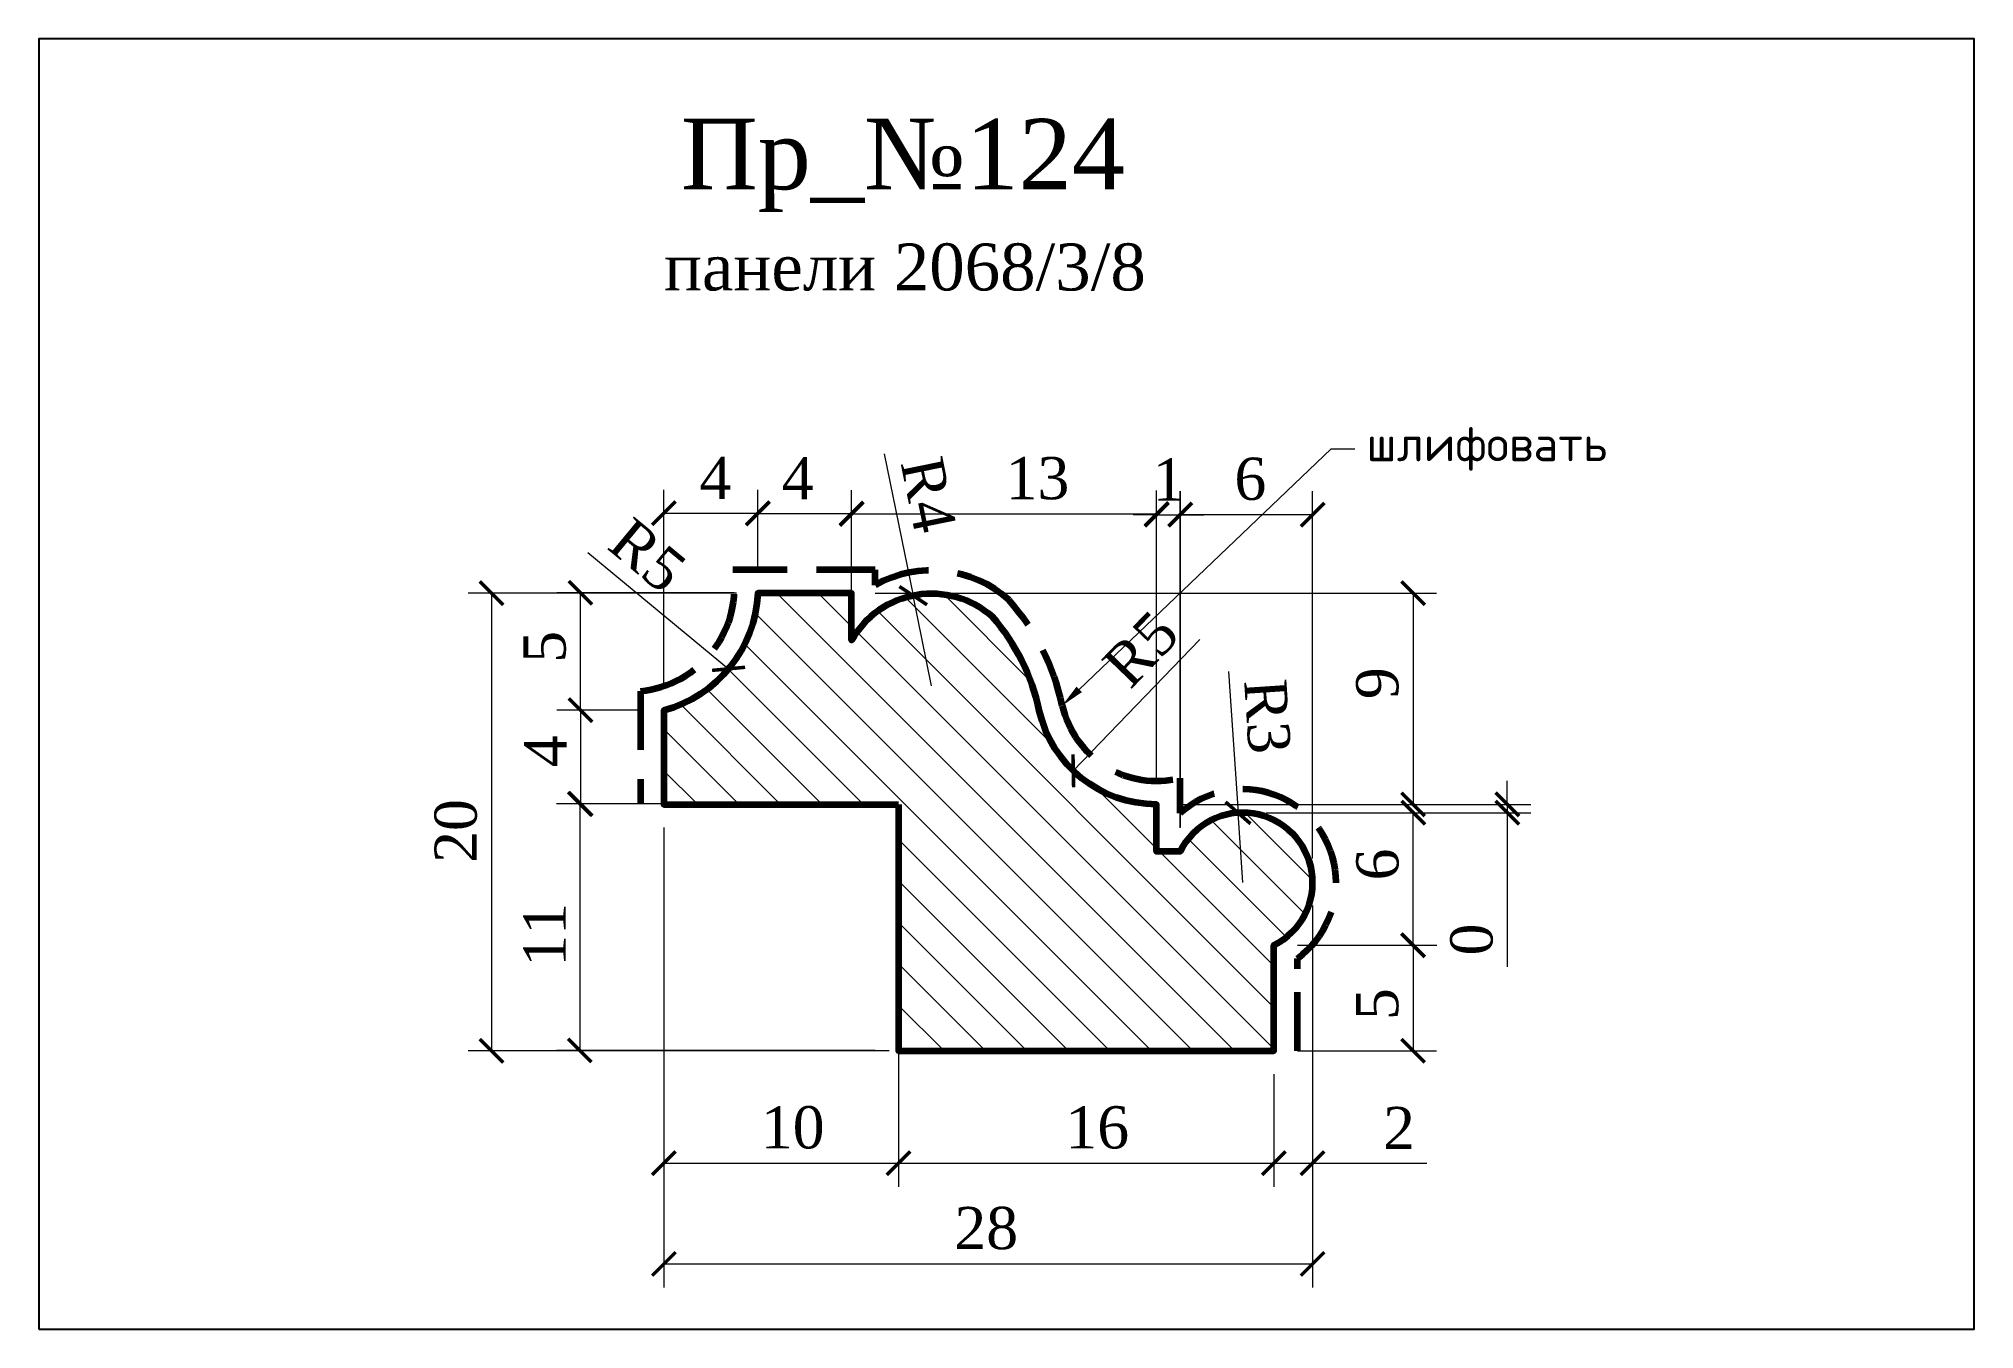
# Model space of a CAD drawing. Header units: millimetres. Extents: x 303567 to 303649.5, y -90923.4 to -90868.4.
import ezdxf
from ezdxf import colors
from ezdxf.entities.mleader import LeaderData, LeaderLine
from ezdxf.math import Vec2, Vec3

# ---------------------------------------------------------------- set-up
doc = ezdxf.new("R2010")
doc.units = ezdxf.units.MM
doc.header["$MEASUREMENT"] = 0
doc.linetypes.add('HIDDEN', pattern=[0.375, 0.25, -0.125])
doc.layers.add('Outside panel', color=7, linetype='Continuous', lineweight=18, true_color=0x7f5e57)
doc.layers.add('линия 50', color=1, linetype='Continuous', lineweight=211)
doc.layers.add('служебный слой РАЗМЕРЫ', color=7, linetype='Continuous', lineweight=9)
doc.layers.add('размеры в модели', color=7, linetype='Continuous')
doc.styles.add('ELECT', font='times.ttf')
doc.styles.get("Standard").update_dxf_attribs({"font": 'times.ttf'})
doc.styles.add('ЕСКД профили текст', font='isocpeur.ttf')
doc.dimstyles.new('M_1', dxfattribs={"dimtxt": 1.8, "dimasz": 1, "dimexe": 1, "dimexo": 1, "dimgap": 0.6, "dimtad": 1, "dimdec": 0, "dimdsep": 46, "dimtxsty": 'Standard', "dimblk": 'ARCHTICK', "dimcen": -5, "dimclrd": 7, "dimclre": 7, "dimclrt": 7, "dimadec": 0, "dimazin": 0, "dimtfac": 1, "dimtdec": 0, "dimtmove": 0, "dimatfit": 3, "dimfxl": 1, "dimtolj": 1, "dimtzin": 0, "dimlwd": 5, "dimlwe": 5, "dimarcsym": 0})

# ---------------------------------------------------------------- blocks, each defined once
blk = doc.blocks.new('_ArchTick')
at = {"color": 0, "linetype": 'ByBlock', "const_width": 0.15}
blk.add_lwpolyline([(-0.5, -0.5), (0.5, 0.5)], dxfattribs=at)
blk = doc.blocks.new('*D22')
at = {"layer": 'Defpoints', "color": 0, "ltscale": 1000, "transparency": 16777216}
for p in [(303618.138, -90901.41), (303618.335, -90904.385)]:
    blk.add_point(p, dxfattribs=at)
at = {"layer": 'размеры в модели', "color": 7, "lineweight": 5, "ltscale": 1000, "transparency": 16777216}
for p in [(303617.738, -90895.387), (303618.335, -90904.385)]:
    blk.add_line(p, (303618.138, -90901.41), dxfattribs=at)
at = {"layer": 'размеры в модели', "color": 7, "lineweight": 5, "ltscale": 1000, "transparency": 16777216, "rotation": 273.7952737394725}
blk.add_blockref('_ArchTick', (303618.138, -90901.41), dxfattribs=at)
at = {"layer": 'размеры в модели', "color": 7, "ltscale": 1000, "transparency": 16777216, "insert": (303619.384, -90897.3), "char_height": 1.8, "attachment_point": 5, "rotation": 273.79527}
blk.add_mtext('\\A1;R3', dxfattribs=at)
blk = doc.blocks.new('*D21')
at = {"layer": 'Defpoints', "color": 0, "ltscale": 1000, "transparency": 16777216}
for p in [(303592.231, -90891.801), (303596.424, -90895.272)]:
    blk.add_point(p, dxfattribs=at)
at = {"layer": 'размеры в модели', "color": 7, "lineweight": 5, "ltscale": 1000, "transparency": 16777216}
blk.add_line((303590.428, -90890.309), (303596.424, -90895.272), dxfattribs=at)
at = {"layer": 'размеры в модели', "color": 7, "lineweight": 5, "ltscale": 1000, "transparency": 16777216, "rotation": 320.3864509686634}
blk.add_blockref('_ArchTick', (303596.424, -90895.272), dxfattribs=at)
at = {"layer": 'размеры в модели', "color": 7, "ltscale": 1000, "transparency": 16777216, "insert": (303592.966, -90890.442), "char_height": 1.8, "attachment_point": 5, "rotation": 320.38645}
blk.add_mtext('\\A1;R5', dxfattribs=at)
blk = doc.blocks.new('*D20')
at = {"layer": 'Defpoints', "color": 0, "ltscale": 1000, "transparency": 16777216}
for p in [(303604.292, -90892.153), (303605.076, -90895.999)]:
    blk.add_point(p, dxfattribs=at)
at = {"layer": 'размеры в модели', "color": 7, "lineweight": 5, "ltscale": 1000, "transparency": 16777216}
for p in [(303603.06, -90886.113), (303605.076, -90895.999)]:
    blk.add_line(p, (303604.292, -90892.153), dxfattribs=at)
at = {"layer": 'размеры в модели', "color": 7, "lineweight": 5, "ltscale": 1000, "transparency": 16777216, "rotation": 281.526844001177}
blk.add_blockref('_ArchTick', (303604.292, -90892.153), dxfattribs=at)
at = {"layer": 'размеры в модели', "color": 7, "ltscale": 1000, "transparency": 16777216, "insert": (303604.946, -90887.853), "char_height": 1.8, "attachment_point": 5, "rotation": 281.52684}
blk.add_mtext('\\A1;R4', dxfattribs=at)
blk = doc.blocks.new('*D19')
at = {"layer": 'Defpoints', "color": 0, "ltscale": 1000, "transparency": 16777216}
for p in [(303614.668, -90895.926), (303611.116, -90899.62)]:
    blk.add_point(p, dxfattribs=at)
at = {"layer": 'размеры в модели', "color": 7, "lineweight": 5, "ltscale": 1000, "transparency": 16777216}
blk.add_line((303616.505, -90894.016), (303611.116, -90899.62), dxfattribs=at)
at = {"layer": 'размеры в модели', "color": 7, "lineweight": 5, "ltscale": 1000, "transparency": 16777216, "rotation": 226.1197163137344}
blk.add_blockref('_ArchTick', (303611.116, -90899.62), dxfattribs=at)
at = {"layer": 'размеры в модели', "color": 7, "ltscale": 1000, "transparency": 16777216, "insert": (303613.998, -90894.437), "char_height": 1.8, "attachment_point": 5, "rotation": 46.11972}
blk.add_mtext('\\A1;R5', dxfattribs=at)
blk = doc.blocks.new('*D18')
at = {"layer": 'Defpoints', "color": 0, "ltscale": 1000, "transparency": 16777216}
for p in [(303621.316, -90904.352), (303619.668, -90911.551), (303621.316, -90916.341)]:
    blk.add_point(p, dxfattribs=at)
at = {"layer": 'размеры в модели', "color": 7, "lineweight": 5, "ltscale": 1000, "transparency": 16777216}
for p, q in [((303621.316, -90905.352), (303621.316, -90917.341)), ((303619.668, -90912.551), (303619.668, -90917.341)), ((303619.668, -90916.341), (303621.316, -90916.341)), ((303621.316, -90916.341), (303626.179, -90916.341))]:
    blk.add_line(p, q, dxfattribs=at)
at = {"layer": 'размеры в модели', "color": 7, "lineweight": 5, "ltscale": 1000, "transparency": 16777216, "rotation": 180}
blk.add_blockref('_ArchTick', (303619.668, -90916.341), dxfattribs=at)
at = {"layer": 'размеры в модели', "color": 7, "lineweight": 5, "ltscale": 1000, "transparency": 16777216}
blk.add_blockref('_ArchTick', (303621.316, -90916.341), dxfattribs=at)
at = {"layer": 'размеры в модели', "color": 7, "ltscale": 1000, "transparency": 16777216, "insert": (303624.999, -90914.841), "char_height": 1.8, "attachment_point": 5}
blk.add_mtext('\\A1;2', dxfattribs=at)
blk = doc.blocks.new('*D17')
at = {"layer": 'Defpoints', "color": 0, "ltscale": 1000, "transparency": 16777216}
for p in [(303603.668, -90911.551), (303619.668, -90911.551), (303619.668, -90916.341)]:
    blk.add_point(p, dxfattribs=at)
at = {"layer": 'размеры в модели', "color": 7, "lineweight": 5, "ltscale": 1000, "transparency": 16777216}
for p, q in [((303603.668, -90912.551), (303603.668, -90917.341)), ((303619.668, -90912.551), (303619.668, -90917.341)), ((303603.668, -90916.341), (303619.668, -90916.341))]:
    blk.add_line(p, q, dxfattribs=at)
at = {"layer": 'размеры в модели', "color": 7, "lineweight": 5, "ltscale": 1000, "transparency": 16777216, "rotation": 180}
blk.add_blockref('_ArchTick', (303603.668, -90916.341), dxfattribs=at)
at = {"layer": 'размеры в модели', "color": 7, "lineweight": 5, "ltscale": 1000, "transparency": 16777216}
blk.add_blockref('_ArchTick', (303619.668, -90916.341), dxfattribs=at)
at = {"layer": 'размеры в модели', "color": 7, "ltscale": 1000, "transparency": 16777216, "insert": (303612.137, -90914.825), "char_height": 1.8, "attachment_point": 5}
blk.add_mtext('\\A1;16', dxfattribs=at)
blk = doc.blocks.new('*D16')
at = {"layer": 'Defpoints', "color": 0, "ltscale": 1000, "transparency": 16777216}
for p in [(303593.668, -90901.031), (303603.668, -90901.051), (303603.668, -90916.341)]:
    blk.add_point(p, dxfattribs=at)
at = {"layer": 'размеры в модели', "color": 7, "lineweight": 5, "ltscale": 1000, "transparency": 16777216}
for p, q in [((303593.668, -90902.031), (303593.668, -90917.341)), ((303603.668, -90902.051), (303603.668, -90917.341)), ((303593.668, -90916.341), (303603.668, -90916.341))]:
    blk.add_line(p, q, dxfattribs=at)
at = {"layer": 'размеры в модели', "color": 7, "lineweight": 5, "ltscale": 1000, "transparency": 16777216, "rotation": 180}
blk.add_blockref('_ArchTick', (303593.668, -90916.341), dxfattribs=at)
at = {"layer": 'размеры в модели', "color": 7, "lineweight": 5, "ltscale": 1000, "transparency": 16777216}
blk.add_blockref('_ArchTick', (303603.668, -90916.341), dxfattribs=at)
at = {"layer": 'размеры в модели', "color": 7, "ltscale": 1000, "transparency": 16777216, "insert": (303599.156, -90914.825), "char_height": 1.8, "attachment_point": 5}
blk.add_mtext('\\A1;10', dxfattribs=at)
blk = doc.blocks.new('*D15')
at = {"layer": 'Defpoints', "color": 0, "ltscale": 1000, "transparency": 16777216}
for p in [(303619.668, -90907.051), (303619.668, -90911.551), (303625.595, -90911.551)]:
    blk.add_point(p, dxfattribs=at)
at = {"layer": 'размеры в модели', "color": 7, "lineweight": 5, "ltscale": 1000, "transparency": 16777216}
for p, q in [((303620.668, -90907.051), (303626.595, -90907.051)), ((303625.595, -90907.051), (303625.595, -90911.551)), ((303620.668, -90911.551), (303626.595, -90911.551))]:
    blk.add_line(p, q, dxfattribs=at)
for p, rotation in [((303625.595, -90907.051), 90), ((303625.595, -90911.551), 270)]:
    blk.add_blockref('_ArchTick', p, dxfattribs=dict(at, rotation=rotation))
at = {"layer": 'размеры в модели', "color": 7, "ltscale": 1000, "transparency": 16777216, "insert": (303624.079, -90909.561), "char_height": 1.8, "attachment_point": 5, "rotation": 90}
blk.add_mtext('\\A1;5', dxfattribs=at)
blk = doc.blocks.new('*D14')
at = {"layer": 'Defpoints', "color": 0, "ltscale": 1000, "transparency": 16777216}
for p in [(303618.335, -90901.403), (303625.604, -90901.403), (303619.668, -90907.051)]:
    blk.add_point(p, dxfattribs=at)
at = {"layer": 'размеры в модели', "color": 7, "lineweight": 5, "ltscale": 1000, "transparency": 16777216}
for p, q in [((303619.335, -90901.403), (303626.604, -90901.403)), ((303625.604, -90907.051), (303625.604, -90901.403)), ((303620.668, -90907.051), (303626.604, -90907.051))]:
    blk.add_line(p, q, dxfattribs=at)
for p, rotation in [((303625.604, -90901.403), 90), ((303625.604, -90907.051), 270)]:
    blk.add_blockref('_ArchTick', p, dxfattribs=dict(at, rotation=rotation))
at = {"layer": 'размеры в модели', "color": 7, "ltscale": 1000, "transparency": 16777216, "insert": (303624.088, -90903.61), "char_height": 1.8, "attachment_point": 5, "rotation": 90}
blk.add_mtext('\\A1;6', dxfattribs=at)
blk = doc.blocks.new('*D13')
at = {"layer": 'Defpoints', "color": 0, "ltscale": 1000, "transparency": 16777216}
for p in [(303614.668, -90901.051), (303618.335, -90901.403), (303629.615, -90901.403)]:
    blk.add_point(p, dxfattribs=at)
at = {"layer": 'размеры в модели', "color": 7, "lineweight": 5, "ltscale": 1000, "transparency": 16777216}
for p, q in [((303629.615, -90901.051), (303629.615, -90900.051)), ((303615.668, -90901.051), (303630.615, -90901.051)), ((303619.335, -90901.403), (303630.615, -90901.403)), ((303629.615, -90901.051), (303629.615, -90901.403)), ((303629.615, -90901.403), (303629.615, -90907.977))]:
    blk.add_line(p, q, dxfattribs=at)
for p, rotation in [((303629.615, -90901.051), 270), ((303629.615, -90901.403), 90)]:
    blk.add_blockref('_ArchTick', p, dxfattribs=dict(at, rotation=rotation))
at = {"layer": 'размеры в модели', "color": 7, "ltscale": 1000, "transparency": 16777216, "insert": (303628.099, -90906.808), "char_height": 1.8, "attachment_point": 5, "rotation": 90}
blk.add_mtext('\\A1;0', dxfattribs=at)
blk = doc.blocks.new('*D12')
at = {"layer": 'Defpoints', "color": 0, "ltscale": 1000, "transparency": 16777216}
for p in [(303601.668, -90892.051), (303614.668, -90901.051), (303625.599, -90901.051)]:
    blk.add_point(p, dxfattribs=at)
at = {"layer": 'размеры в модели', "color": 7, "lineweight": 5, "ltscale": 1000, "transparency": 16777216}
for p, q in [((303602.668, -90892.051), (303626.599, -90892.051)), ((303625.599, -90892.051), (303625.599, -90901.051)), ((303615.668, -90901.051), (303626.599, -90901.051))]:
    blk.add_line(p, q, dxfattribs=at)
for p, rotation in [((303625.599, -90892.051), 90), ((303625.599, -90901.051), 270)]:
    blk.add_blockref('_ArchTick', p, dxfattribs=dict(at, rotation=rotation))
at = {"layer": 'размеры в модели', "color": 7, "ltscale": 1000, "transparency": 16777216, "insert": (303624.081, -90895.885), "char_height": 1.8, "attachment_point": 5, "rotation": 90}
blk.add_mtext('\\A1;9', dxfattribs=at)
blk = doc.blocks.new('*D11')
at = {"layer": 'Defpoints', "color": 0, "ltscale": 1000, "transparency": 16777216}
for p in [(303621.316, -90888.699), (303615.668, -90903.051), (303621.316, -90904.352)]:
    blk.add_point(p, dxfattribs=at)
at = {"layer": 'размеры в модели', "color": 7, "lineweight": 5, "ltscale": 1000, "transparency": 16777216}
for p, q in [((303615.668, -90902.051), (303615.668, -90887.699)), ((303621.316, -90903.352), (303621.316, -90887.699)), ((303615.668, -90888.699), (303621.316, -90888.699))]:
    blk.add_line(p, q, dxfattribs=at)
at = {"layer": 'размеры в модели', "color": 7, "lineweight": 5, "ltscale": 1000, "transparency": 16777216, "rotation": 180}
blk.add_blockref('_ArchTick', (303615.668, -90888.699), dxfattribs=at)
at = {"layer": 'размеры в модели', "color": 7, "lineweight": 5, "ltscale": 1000, "transparency": 16777216}
blk.add_blockref('_ArchTick', (303621.316, -90888.699), dxfattribs=at)
at = {"layer": 'размеры в модели', "color": 7, "ltscale": 1000, "transparency": 16777216, "insert": (303618.662, -90887.184), "char_height": 1.8, "attachment_point": 5}
blk.add_mtext('\\A1;6', dxfattribs=at)
blk = doc.blocks.new('*D10')
at = {"layer": 'Defpoints', "color": 0, "ltscale": 1000, "transparency": 16777216}
for p in [(303615.682, -90888.703), (303614.668, -90901.051), (303615.682, -90903.024)]:
    blk.add_point(p, dxfattribs=at)
at = {"layer": 'размеры в модели', "color": 7, "lineweight": 5, "ltscale": 1000, "transparency": 16777216}
for p, q in [((303614.668, -90900.051), (303614.668, -90887.703)), ((303615.682, -90902.024), (303615.682, -90887.703)), ((303614.668, -90888.703), (303613.668, -90888.703)), ((303614.668, -90888.703), (303615.682, -90888.703)), ((303615.682, -90888.703), (303616.682, -90888.703))]:
    blk.add_line(p, q, dxfattribs=at)
blk.add_blockref('_ArchTick', (303614.668, -90888.703), dxfattribs=at)
at = {"layer": 'размеры в модели', "color": 7, "lineweight": 5, "ltscale": 1000, "transparency": 16777216, "rotation": 180}
blk.add_blockref('_ArchTick', (303615.682, -90888.703), dxfattribs=at)
at = {"layer": 'размеры в модели', "color": 7, "ltscale": 1000, "transparency": 16777216, "insert": (303615.175, -90887.203), "char_height": 1.8, "attachment_point": 5}
blk.add_mtext('\\A1;1', dxfattribs=at)
blk = doc.blocks.new('*D9')
at = {"layer": 'Defpoints', "color": 0, "ltscale": 1000, "transparency": 16777216}
for p in [(303614.668, -90888.673), (303601.668, -90894.051), (303614.668, -90901.051)]:
    blk.add_point(p, dxfattribs=at)
at = {"layer": 'размеры в модели', "color": 7, "lineweight": 5, "ltscale": 1000, "transparency": 16777216}
for p, q in [((303601.668, -90893.051), (303601.668, -90887.673)), ((303614.668, -90900.051), (303614.668, -90887.673)), ((303601.668, -90888.673), (303614.668, -90888.673))]:
    blk.add_line(p, q, dxfattribs=at)
at = {"layer": 'размеры в модели', "color": 7, "lineweight": 5, "ltscale": 1000, "transparency": 16777216, "rotation": 180}
blk.add_blockref('_ArchTick', (303601.668, -90888.673), dxfattribs=at)
at = {"layer": 'размеры в модели', "color": 7, "lineweight": 5, "ltscale": 1000, "transparency": 16777216}
blk.add_blockref('_ArchTick', (303614.668, -90888.673), dxfattribs=at)
at = {"layer": 'размеры в модели', "color": 7, "ltscale": 1000, "transparency": 16777216, "insert": (303609.589, -90887.157), "char_height": 1.8, "attachment_point": 5}
blk.add_mtext('\\A1;13', dxfattribs=at)
blk = doc.blocks.new('*D8')
at = {"layer": 'Defpoints', "color": 0, "ltscale": 1000, "transparency": 16777216}
for p in [(303601.668, -90888.652), (303597.668, -90892.051), (303601.668, -90892.051)]:
    blk.add_point(p, dxfattribs=at)
at = {"layer": 'размеры в модели', "color": 7, "lineweight": 5, "ltscale": 1000, "transparency": 16777216}
for p, q in [((303597.668, -90891.051), (303597.668, -90887.652)), ((303601.668, -90891.051), (303601.668, -90887.652)), ((303597.668, -90888.652), (303601.668, -90888.652))]:
    blk.add_line(p, q, dxfattribs=at)
at = {"layer": 'размеры в модели', "color": 7, "lineweight": 5, "ltscale": 1000, "transparency": 16777216, "rotation": 180}
blk.add_blockref('_ArchTick', (303597.668, -90888.652), dxfattribs=at)
at = {"layer": 'размеры в модели', "color": 7, "lineweight": 5, "ltscale": 1000, "transparency": 16777216}
blk.add_blockref('_ArchTick', (303601.668, -90888.652), dxfattribs=at)
at = {"layer": 'размеры в модели', "color": 7, "ltscale": 1000, "transparency": 16777216, "insert": (303599.37, -90887.152), "char_height": 1.8, "attachment_point": 5}
blk.add_mtext('\\A1;4', dxfattribs=at)
blk = doc.blocks.new('*D7')
at = {"layer": 'Defpoints', "color": 0, "ltscale": 1000, "transparency": 16777216}
for p in [(303597.668, -90888.638), (303597.668, -90892.031), (303593.668, -90897.051)]:
    blk.add_point(p, dxfattribs=at)
at = {"layer": 'размеры в модели', "color": 7, "lineweight": 5, "ltscale": 1000, "transparency": 16777216}
for p, q in [((303593.668, -90896.051), (303593.668, -90887.638)), ((303597.668, -90891.031), (303597.668, -90887.638)), ((303593.668, -90888.638), (303597.668, -90888.638))]:
    blk.add_line(p, q, dxfattribs=at)
at = {"layer": 'размеры в модели', "color": 7, "lineweight": 5, "ltscale": 1000, "transparency": 16777216, "rotation": 180}
blk.add_blockref('_ArchTick', (303593.668, -90888.638), dxfattribs=at)
at = {"layer": 'размеры в модели', "color": 7, "lineweight": 5, "ltscale": 1000, "transparency": 16777216}
blk.add_blockref('_ArchTick', (303597.668, -90888.638), dxfattribs=at)
at = {"layer": 'размеры в модели', "color": 7, "ltscale": 1000, "transparency": 16777216, "insert": (303595.86, -90887.138), "char_height": 1.8, "attachment_point": 5}
blk.add_mtext('\\A1;4', dxfattribs=at)
blk = doc.blocks.new('*D6')
at = {"layer": 'Defpoints', "color": 0, "ltscale": 1000, "transparency": 16777216}
for p in [(303603.668, -90901.031), (303590.082, -90911.531), (303603.668, -90911.531)]:
    blk.add_point(p, dxfattribs=at)
at = {"layer": 'размеры в модели', "color": 7, "lineweight": 5, "ltscale": 1000, "transparency": 16777216}
for p, q in [((303602.668, -90901.031), (303589.082, -90901.031)), ((303590.082, -90901.031), (303590.082, -90911.531)), ((303602.668, -90911.531), (303589.082, -90911.531))]:
    blk.add_line(p, q, dxfattribs=at)
for p, rotation in [((303590.082, -90901.031), 90), ((303590.082, -90911.531), 270)]:
    blk.add_blockref('_ArchTick', p, dxfattribs=dict(at, rotation=rotation))
at = {"layer": 'размеры в модели', "color": 7, "ltscale": 1000, "transparency": 16777216, "insert": (303588.582, -90906.61), "char_height": 1.8, "attachment_point": 5, "rotation": 90}
blk.add_mtext('\\A1;11', dxfattribs=at)
blk = doc.blocks.new('*D5')
at = {"layer": 'Defpoints', "color": 0, "ltscale": 1000, "transparency": 16777216}
for p in [(303590.107, -90892.031), (303597.668, -90892.031), (303593.668, -90897.031)]:
    blk.add_point(p, dxfattribs=at)
at = {"layer": 'размеры в модели', "color": 7, "lineweight": 5, "ltscale": 1000, "transparency": 16777216}
for p, q in [((303596.668, -90892.031), (303589.107, -90892.031)), ((303590.107, -90897.031), (303590.107, -90892.031)), ((303592.668, -90897.031), (303589.107, -90897.031))]:
    blk.add_line(p, q, dxfattribs=at)
for p, rotation in [((303590.107, -90892.031), 90), ((303590.107, -90897.031), 270)]:
    blk.add_blockref('_ArchTick', p, dxfattribs=dict(at, rotation=rotation))
at = {"layer": 'размеры в модели', "color": 7, "ltscale": 1000, "transparency": 16777216, "insert": (303588.591, -90894.334), "char_height": 1.8, "attachment_point": 5, "rotation": 90}
blk.add_mtext('\\A1;5', dxfattribs=at)
blk = doc.blocks.new('*D4')
at = {"layer": 'Defpoints', "color": 0, "ltscale": 1000, "transparency": 16777216}
for p in [(303593.668, -90897.031), (303590.116, -90901.031), (303593.668, -90901.031)]:
    blk.add_point(p, dxfattribs=at)
at = {"layer": 'размеры в модели', "color": 7, "lineweight": 5, "ltscale": 1000, "transparency": 16777216}
for p, q in [((303592.668, -90897.031), (303589.116, -90897.031)), ((303590.116, -90897.031), (303590.116, -90901.031)), ((303592.668, -90901.031), (303589.116, -90901.031))]:
    blk.add_line(p, q, dxfattribs=at)
for p, rotation in [((303590.116, -90897.031), 90), ((303590.116, -90901.031), 270)]:
    blk.add_blockref('_ArchTick', p, dxfattribs=dict(at, rotation=rotation))
at = {"layer": 'размеры в модели', "color": 7, "ltscale": 1000, "transparency": 16777216, "insert": (303588.616, -90898.792), "char_height": 1.8, "attachment_point": 5, "rotation": 90}
blk.add_mtext('\\A1;4', dxfattribs=at)
blk = doc.blocks.new('*D3')
at = {"layer": 'Defpoints', "color": 0, "ltscale": 1000, "transparency": 16777216}
for p in [(303597.762, -90892.051), (303586.318, -90911.551), (303604.262, -90911.551)]:
    blk.add_point(p, dxfattribs=at)
at = {"layer": 'размеры в модели', "color": 7, "lineweight": 5, "ltscale": 1000, "transparency": 16777216}
for p, q in [((303596.762, -90892.051), (303585.318, -90892.051)), ((303586.318, -90892.051), (303586.318, -90911.551)), ((303603.262, -90911.551), (303585.318, -90911.551))]:
    blk.add_line(p, q, dxfattribs=at)
for p, rotation in [((303586.318, -90892.051), 90), ((303586.318, -90911.551), 270)]:
    blk.add_blockref('_ArchTick', p, dxfattribs=dict(at, rotation=rotation))
at = {"layer": 'размеры в модели', "color": 7, "ltscale": 1000, "transparency": 16777216, "insert": (303584.802, -90902.182), "char_height": 1.8, "attachment_point": 5, "rotation": 90}
blk.add_mtext('\\A1;20', dxfattribs=at)
blk = doc.blocks.new('*D2')
at = {"layer": 'Defpoints', "color": 0, "ltscale": 1000, "transparency": 16777216}
for p in [(303593.668, -90901.051), (303621.316, -90904.352), (303621.316, -90920.632)]:
    blk.add_point(p, dxfattribs=at)
at = {"layer": 'размеры в модели', "color": 7, "lineweight": 5, "ltscale": 1000, "transparency": 16777216}
for p, q in [((303593.668, -90902.051), (303593.668, -90921.632)), ((303621.316, -90905.352), (303621.316, -90921.632)), ((303593.668, -90920.632), (303621.316, -90920.632))]:
    blk.add_line(p, q, dxfattribs=at)
at = {"layer": 'размеры в модели', "color": 7, "lineweight": 5, "ltscale": 1000, "transparency": 16777216, "rotation": 180}
blk.add_blockref('_ArchTick', (303593.668, -90920.632), dxfattribs=at)
at = {"layer": 'размеры в модели', "color": 7, "lineweight": 5, "ltscale": 1000, "transparency": 16777216}
blk.add_blockref('_ArchTick', (303621.316, -90920.632), dxfattribs=at)
at = {"layer": 'размеры в модели', "color": 7, "ltscale": 1000, "transparency": 16777216, "insert": (303607.405, -90919.117), "char_height": 1.8, "attachment_point": 5}
blk.add_mtext('\\A1;28', dxfattribs=at)

msp = doc.modelspace()

# ---------------------------------------------------------------- hatches: boundary and pattern name
at = {"layer": 'Outside panel', "ltscale": 1000}
h = msp.add_hatch(dxfattribs=at)
h.set_pattern_fill('ANSI31', color=256, scale=10, angle=90)
h.set_pattern_definition([(135, (-6709.1216, -443.3946), (-0.8838834765, -0.8838834765), [])])
h.paths.add_polyline_path([(303609.668, -90897.051, 0.127964), (303607.668, -90893.051, 0.474688), (303601.668, -90894.051), (303601.668, -90892.051), (303597.668, -90892.051, -0.325184), (303593.668, -90897.051), (303593.668, -90901.051), (303603.668, -90901.051), (303603.668, -90911.551), (303619.668, -90911.551), (303619.668, -90908.051), (303619.668, -90907.051, 1.387426), (303615.668, -90903.051), (303614.668, -90903.051), (303614.668, -90901.051, -0.350781)])

# ---------------------------------------------------------------- linework, layer by layer
at = {"color": 6, "ltscale": 1000}
msp.add_lwpolyline([(303567.019, -90923.419), (303649.519, -90923.419), (303649.519, -90868.419), (303567.019, -90868.419)], close=True, dxfattribs=at)
at = {"layer": 'линия 50', "color": 1, "linetype": 'HIDDEN', "ltscale": 10, "true_color": 0xff0909}
msp.add_lwpolyline([(303620.668, -90911.551), (303620.668, -90908.051), (303620.668, -90907.611, 1.055368), (303615.668, -90901.428), (303615.668, -90899.928, -0.420728), (303610.645, -90896.837, 0.129435), (303608.379, -90892.345, 0.321929), (303602.668, -90891.703), (303602.668, -90891.051), (303596.61, -90891.051, -0.43516), (303592.668, -90896.223), (303592.668, -90901.031)], format="xyb", dxfattribs=at)
at = {"layer": 'линия 50', "color": 7}
msp.add_lwpolyline([(303603.668, -90901.051), (303603.668, -90911.551), (303619.668, -90911.551), (303619.668, -90908.051), (303619.668, -90908.051), (303619.668, -90907.051, 1.387426), (303615.668, -90903.051), (303614.668, -90903.051), (303614.668, -90901.051, -0.350781), (303609.668, -90897.051, 0.127964), (303607.668, -90893.051, 0.474688), (303601.668, -90894.051), (303601.668, -90892.051), (303597.668, -90892.051, -0.325184), (303593.668, -90897.051), (303593.668, -90901.051)], format="xyb", close=True, dxfattribs=at)

# ---------------------------------------------------------------- texts
at = {"color": 5, "ltscale": 1000, "style": 'ELECT'}
msp.add_text('Пр_№124', height=3, dxfattribs=at).set_placement((303594.394, -90874.833))
at = {"color": 7, "ltscale": 1000, "style": 'ELECT'}
msp.add_text('панели 2068/3/8', height=2, dxfattribs=at).set_placement((303593.673, -90879.146))

# ---------------------------------------------------------------- dimensions: what is measured, and where the dimension line sits
at = {"layer": 'размеры в модели', "color": 0, "ltscale": 1000}
for base, p1, p2, picture, middle in [((303597.668, -90888.638), (303593.668, -90897.051), (303597.668, -90892.031), '*D7', (303595.86, -90888.638)), ((303601.668, -90888.652), (303597.668, -90892.051), (303601.668, -90892.051), '*D8', (303599.37, -90888.652)), ((303614.668, -90888.673), (303601.668, -90894.051), (303614.668, -90901.051), '*D9', (303609.589, -90888.673)), ((303615.682, -90888.703), (303614.668, -90901.051), (303615.682, -90903.024), '*D10', (303615.175, -90888.703)), ((303621.316, -90888.699), (303615.668, -90903.051), (303621.316, -90904.352), '*D11', (303618.662, -90888.699)), ((303603.668, -90916.341), (303593.668, -90901.031), (303603.668, -90901.051), '*D16', (303599.156, -90916.341)), ((303621.316, -90920.632), (303593.668, -90901.051), (303621.316, -90904.352), '*D2', (303607.405, -90920.632)), ((303621.316, -90916.341), (303619.668, -90911.551), (303621.316, -90904.352), '*D18', (303624.999, -90916.341)), ((303619.668, -90916.341), (303603.668, -90911.551), (303619.668, -90911.551), '*D17', (303612.137, -90916.341))]:
    dim = msp.add_linear_dim(base=base, p1=p1, p2=p2, dimstyle='M_1', override={"dimtxt": 1.8}, dxfattribs=at)
    dim.commit()
    dim.dimension.update_dxf_attribs({"geometry": picture, "text_midpoint": middle, "dimtype": 128})
for center, mpoint, picture, middle in [((303605.076, -90895.999), (303604.292, -90892.153), '*D20', (303604.946, -90887.853)), ((303618.335, -90904.385), (303618.138, -90901.41), '*D22', (303619.384, -90897.3))]:
    dim = msp.add_radius_dim(center=center, mpoint=mpoint, dimstyle='M_1', override={"dimtxt": 1.8}, dxfattribs=at)
    dim.commit()
    dim.dimension.update_dxf_attribs({"geometry": picture, "text_midpoint": middle})
for center, mpoint, picture, middle in [((303592.231, -90891.801), (303596.424, -90895.272), '*D21', (303592, -90891.61)), ((303614.668, -90895.926), (303611.116, -90899.62), '*D19', (303615.091, -90895.487))]:
    dim = msp.add_radius_dim(center=center, mpoint=mpoint, dimstyle='M_1', override={"dimtxt": 1.8}, dxfattribs=at)
    dim.commit()
    dim.dimension.update_dxf_attribs({"geometry": picture, "text_midpoint": middle, "dimtype": 132})
for base, p1, p2, picture, middle in [((303586.3176, -90911.5513), (303597.7622, -90892.0512), (303604.2622, -90911.5513), '*D3', (303586.3176, -90902.1822)), ((303590.107, -90892.031), (303593.668, -90897.031), (303597.668, -90892.031), '*D5', (303590.107, -90894.334)), ((303625.599, -90901.051), (303601.668, -90892.051), (303614.668, -90901.051), '*D12', (303625.599, -90895.885)), ((303590.116, -90901.031), (303593.668, -90897.031), (303593.668, -90901.031), '*D4', (303590.116, -90898.792)), ((303629.615, -90901.403), (303614.668, -90901.051), (303618.335, -90901.403), '*D13', (303629.615, -90906.808)), ((303590.082391808, -90911.530847472), (303603.6684433, -90901.030847472), (303603.6684433, -90911.530847472), '*D6', (303590.082391808, -90906.610397611)), ((303625.604, -90901.403), (303619.668, -90907.051), (303618.335, -90901.403), '*D14', (303625.604, -90903.61)), ((303625.594815649, -90911.55121854), (303619.668443299, -90907.05121854), (303619.668443299, -90911.55121854), '*D15', (303625.594815649, -90909.561419581))]:
    dim = msp.add_linear_dim(base=base, p1=p1, p2=p2, angle=90, dimstyle='M_1', override={"dimtxt": 1.8}, dxfattribs=at)
    dim.commit()
    dim.dimension.update_dxf_attribs({"geometry": picture, "text_midpoint": middle, "dimtype": 128})

# ---------------------------------------------------------------- leaders
at = {"layer": 'служебный слой РАЗМЕРЫ'}
ml = msp.add_multileader_mtext('Standard', dxfattribs=at)
ml.set_content('\\A1;шлифовать', color=256, style='ЕСКД профили текст')
ml.set_leader_properties(color=256, linetype='ByLayer', lineweight=-1)
ml.build(insert=Vec2(0, 0))
ml.multileader.update_dxf_attribs({"dogleg_length": 1, "arrow_head_size": 1})
ctx = ml.context
ctx.base_point, ctx.char_height, ctx.arrow_head_size, ctx.landing_gap_size, ctx.plane_origin = Vec3(303623.109, -90885.901), 1.5, 1, 0.5, Vec3(303636.584, -90859.733)
notes = []
notes.append((ctx, [(1, (1, 1, 0), (303622.109, -90885.901), (1, 0), 1, [(0, [(303610.645, -90896.837)], 0, [])])]))
ctx.mtext.insert, ctx.mtext.flow_direction = Vec3(303623.609, -90884.926), 5
for ctx, leaders in notes:
    for number, flags, end, landing, length, lines in leaders:
        leader = LeaderData()
        leader.index, (leader.has_last_leader_line, leader.has_dogleg_vector, leader.attachment_direction) = number, flags
        leader.last_leader_point, leader.dogleg_vector, leader.dogleg_length = Vec3(end), Vec3(landing), length
        for number, points, colour, breaks in lines:
            line = LeaderLine()
            line.index, line.vertices, line.color, line.breaks = number, Vec3.list(points), colors.encode_raw_color(colour), breaks
            leader.lines.append(line)
        ctx.leaders.append(leader)

doc.saveas('drawing.dxf')
